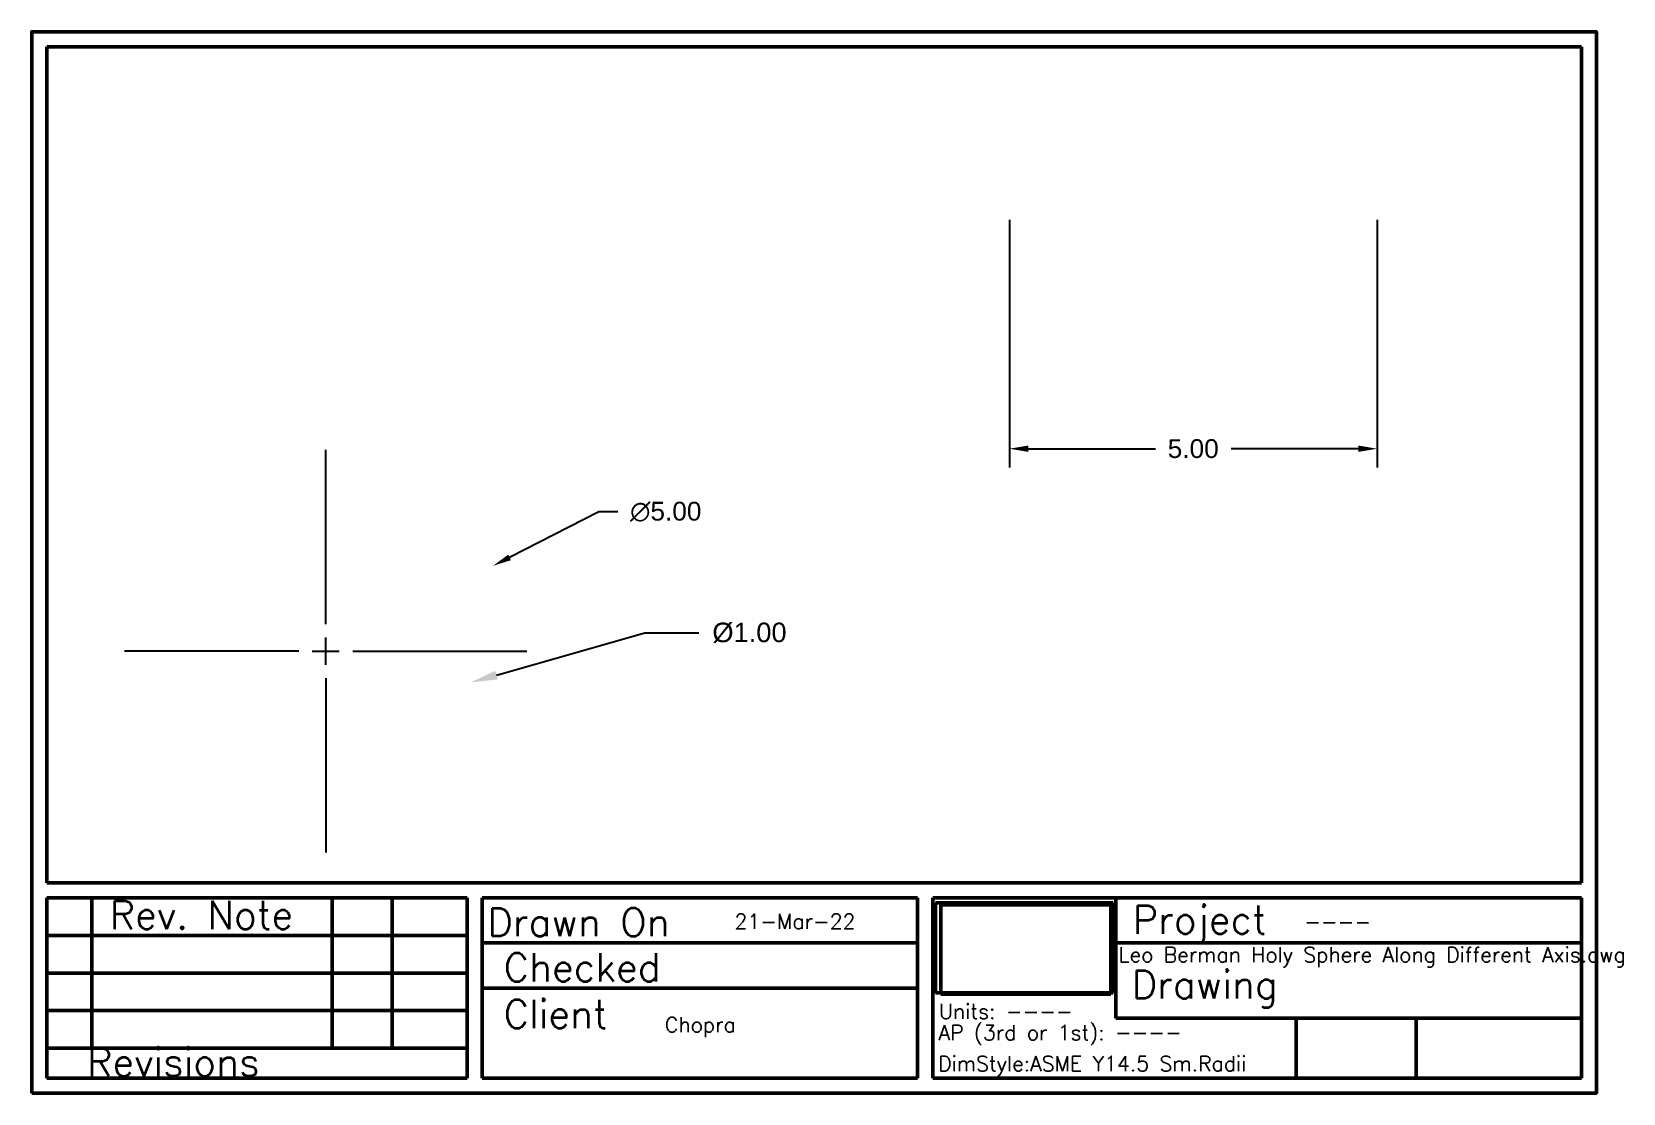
# Paper-space layout 'ANSI A4L' of a CAD drawing. Header units: inches. Extents: x 0.1 to 10.7, y 0.1 to 7.1.
import ezdxf
from ezdxf import colors
from ezdxf.entities.mleader import LeaderData, LeaderLine
from ezdxf.math import Vec2, Vec3

# ---------------------------------------------------------------- set-up
doc = ezdxf.new("R2010")
doc.units = ezdxf.units.IN
doc.header["$MEASUREMENT"] = 0
doc.header["$XCLIPFRAME"] = 2
doc.layers.get('0').update_dxf_attribs({"lineweight": 50})
doc.styles.add('Fields', font='simplex.shx', dxfattribs={"height": 0.1})
doc.styles.get("Standard").update_dxf_attribs({"font": 'arial.ttf'})
doc.styles.add('Title Block', font='simplex.shx', dxfattribs={"height": 0.1875})
doc.dimstyles.new('ASME Y14.5 Small Radii', dxfattribs={"dimtxt": 0.125, "dimasz": 0.125, "dimexe": 0.125, "dimexo": 0.0625, "dimgap": 0.09, "dimtad": 0, "dimtih": 1, "dimtoh": 1, "dimzin": 4, "dimdsep": 46, "dimtxsty": 'Standard', "dimcen": -0.09, "dimadec": 0, "dimazin": 0, "dimtfac": 1, "dimtofl": 0, "dimtmove": 0, "dimatfit": 3, "dimfxl": 1, "dimtolj": 1, "dimtzin": 0, "dimarcsym": 0})
picture_1 = doc.add_image_def('image1.bmp', size_in_pixel=(623, 328))
picture_2 = doc.add_image_def('image2.bmp', size_in_pixel=(643, 326))
picture_3 = doc.add_image_def('image3.jpg', size_in_pixel=(4000, 2250))

# ---------------------------------------------------------------- blocks, each defined once
blk = doc.blocks.new('*D12')
at = {"color": 0, "lineweight": -2, "transparency": 16777216}
for p, q in [((2.026, 3.199), (2.026, 4.359)), ((3.846, 3.947), (3.251, 3.643)), ((3.971, 3.947), (3.846, 3.947)), ((2.026, 2.929), (2.026, 3.109)), ((1.846, 3.019), (0.686, 3.019)), ((1.936, 3.019), (2.116, 3.019)), ((2.206, 3.019), (3.366, 3.019)), ((2.026, 2.839), (2.026, 1.679))]:
    blk.add_line(p, q, dxfattribs=at)
at = {"color": 0, "transparency": 16777216}
blk.add_solid([(3.242, 3.662), (3.26, 3.625), (3.14, 3.587)], dxfattribs=at)
at = {"layer": 'Defpoints', "color": 0, "transparency": 16777216}
for p in [(3.14, 3.587), (0.913, 2.451)]:
    blk.add_point(p, dxfattribs=at)
at = {"color": 0, "transparency": 16777216, "insert": (4.291, 3.947), "char_height": 0.125, "attachment_point": 5}
blk.add_mtext('\\A1;∅5.00', dxfattribs=at)
blk = doc.blocks.new('*D13')
at = {"color": 0, "lineweight": -2, "transparency": 16777216}
for p, q in [((6.58, 5.89), (6.58, 4.242)), ((9.029, 5.89), (9.029, 4.242)), ((6.705, 4.367), (7.552, 4.367)), ((8.904, 4.367), (8.057, 4.367))]:
    blk.add_line(p, q, dxfattribs=at)
at = {"color": 0, "transparency": 16777216}
for points in [[(6.705, 4.388), (6.705, 4.346), (6.58, 4.367)], [(8.904, 4.388), (8.904, 4.346), (9.029, 4.367)]]:
    blk.add_solid(points, dxfattribs=at)
at = {"layer": 'Defpoints', "color": 0, "transparency": 16777216}
for p in [(6.58, 5.952), (9.029, 5.952), (9.029, 4.367)]:
    blk.add_point(p, dxfattribs=at)
at = {"color": 0, "transparency": 16777216, "insert": (7.804, 4.367), "char_height": 0.125, "attachment_point": 5}
blk.add_mtext('\\A1;5.00', dxfattribs=at)

psp = doc.layouts.new('ANSI A4L')

# ---------------------------------------------------------------- linework, layer by layer
for p, q in [((10.3892, 7.0428), (0.1686, 7.0428)), ((0.1686, 7.0428), (0.1686, 1.4762)), ((10.3892, 1.4762), (10.3892, 7.0428)), ((0.1686, 1.4762), (10.3892, 1.4762)), ((0.1686, 1.3762), (2.9686, 1.3762)), ((0.1686, 1.3762), (0.1686, 0.1762)), ((0.4686, 1.3762), (0.4686, 0.3762)), ((2.0686, 1.3762), (2.0686, 0.3762)), ((2.4686, 1.3762), (2.4686, 0.3762)), ((2.9686, 0.1762), (2.9686, 1.3762)), ((3.0686, 1.3762), (5.9686, 1.3762)), ((3.0686, 0.1762), (3.0686, 1.3762)), ((5.9686, 0.1762), (5.9686, 1.3762)), ((6.0686, 1.3762), (10.3892, 1.3762)), ((6.0686, 0.1762), (6.0686, 1.3762)), ((7.2892, 0.5762), (7.2892, 1.3762)), ((10.3892, 0.1762), (10.3892, 1.3762)), ((0.1686, 1.1262), (2.9686, 1.1262)), ((3.0686, 1.0762), (5.9686, 1.0762)), ((7.2892, 1.0762), (10.3892, 1.0762)), ((0.1686, 0.8762), (2.9686, 0.8762)), ((3.0686, 0.7762), (5.9686, 0.7762)), ((0.1686, 0.6262), (2.9686, 0.6262)), ((7.2892, 0.5762), (10.3892, 0.5762)), ((8.4892, 0.1762), (8.4892, 0.5762)), ((9.2892, 0.1762), (9.2892, 0.5762)), ((0.1686, 0.3762), (2.9686, 0.3762)), ((0.1686, 0.1762), (2.9686, 0.1762)), ((3.0686, 0.1762), (5.9686, 0.1762)), ((6.0686, 0.1762), (10.3892, 0.1762))]:
    psp.add_line(p, q)
psp.add_lwpolyline([(0.0686, 0.0762), (10.4892, 0.0762), (10.4892, 7.1428), (0.0686, 7.1428)], close=True)

# ---------------------------------------------------------------- texts
at = {"attachment_point": 1}
for s, width, gutter_width, insert, char_height, style in [('Rev. Note', 1.6, 0.9375, (0.5877, 1.3564), 0.1875, 'Title Block'), ('Drawn On', 2.9, 0.9375, (3.1027, 1.3087), 0.1875, 'Title Block'), ('Project', 2.9, 0.9375, (7.4012, 1.3246), 0.1875, 'Title Block'), ('Checked', 2.9, 0.9375, (3.2115, 1.0073), 0.1875, 'Title Block'), ('Drawing', 2.9, 0.9375, (7.3946, 0.8939), 0.1875, 'Title Block'), ('Client', 2.9, 0.9375, (3.2115, 0.6967), 0.1875, 'Title Block'), ('Chopra', 1.467079, 0.5, (4.2856, 0.5815), 0.1, 'Fields'), ('Revisions', 1.895782, 0.9375, (0.4365, 0.3762), 0.1875, 'Title Block')]:
    psp.add_mtext_dynamic_manual_height_columns(s, width=width, gutter_width=gutter_width, heights=[0], dxfattribs=dict(at, insert=insert, char_height=char_height, style=style))
at = {"char_height": 0.1, "attachment_point": 1, "style": 'Fields'}
for s, insert in [('21-Mar-22', (4.7487, 1.27)), ('----', (8.5437, 1.2674)), ('Leo Berman Holy Sphere Along Different Axis.dwg', (7.3076, 1.0476)), ('Units: ----', (6.1099, 0.6701)), ('AP (3rd or 1st): ----', (6.1084, 0.5295)), ('DimStyle:ASME Y14.5 Sm.Radii', (6.1051, 0.3229))]:
    psp.add_mtext(s, dxfattribs=dict(at, insert=insert))

# ---------------------------------------------------------------- dimensions: what is measured, and where the dimension line sits
dim = psp.add_linear_dim(base=(9.0292, 4.3667), p1=(6.5797, 5.9521), p2=(9.0292, 5.9521), text='5.00', dimstyle='ASME Y14.5 Small Radii', override={"dimlfac": -2})
dim.commit()
dim.dimension.update_dxf_attribs({"geometry": '*D13', "text_midpoint": (7.8045, 4.3667)})
dim = psp.add_diameter_dim_2p(p1=(0.9127, 2.4505), p2=(3.1397, 3.5865), dimstyle='ASME Y14.5 Small Radii', override={"dimlfac": -2})
dim.commit()
dim.dimension.update_dxf_attribs({"geometry": '*D12', "text_midpoint": (4.2913, 3.947), "dimtype": 163})

# ---------------------------------------------------------------- pictures from other files: only their frames are drawn
image = psp.add_image(picture_2, insert=(6.087, 0.744), size_in_units=(1.1839, 0.6003))
image.dxf.flags = 7
image = psp.add_image(picture_1, insert=(6.1227, 0.7348), size_in_units=(1.1324, 0.5962))
image.dxf.flags = 7
image = psp.add_image(picture_3, insert=(1.6745, -2.4372), size_in_units=(11.7894, 6.6315))
image.set_boundary_path([(1508.74, 971), (1892.95, 1170.15)])

# ---------------------------------------------------------------- leaders
ml = psp.add_multileader_mtext('Standard')
ml.set_content('%%C1.00', color=256)
ml.set_leader_properties()
ml.build(insert=Vec2(0, 0))
ml.multileader.update_dxf_attribs({"dogleg_length": 0.36, "arrow_head_size": 0.18})
ctx = ml.context
ctx.base_point, ctx.char_height, ctx.arrow_head_size, ctx.landing_gap_size, ctx.plane_origin = Vec3(4.5112, 3.1415), 0.13, 0.18, 0.09, Vec3(3.0135, 2.8366)
notes = []
notes.append((ctx, [(0, (1, 1, 0), (4.1512, 3.1415), (1, 0), 0.36, [(0, [(2.99, 2.8103)], 0, [])])]))
ctx.mtext.insert, ctx.mtext.flow_direction = Vec3(4.6012, 3.2091), 5
for ctx, leaders in notes:
    for number, flags, end, landing, length, lines in leaders:
        leader = LeaderData()
        leader.index, (leader.has_last_leader_line, leader.has_dogleg_vector, leader.attachment_direction) = number, flags
        leader.last_leader_point, leader.dogleg_vector, leader.dogleg_length = Vec3(end), Vec3(landing), length
        for number, points, colour, breaks in lines:
            line = LeaderLine()
            line.index, line.vertices, line.color, line.breaks = number, Vec3.list(points), colors.encode_raw_color(colour), breaks
            leader.lines.append(line)
        ctx.leaders.append(leader)

doc.saveas('drawing.dxf')
